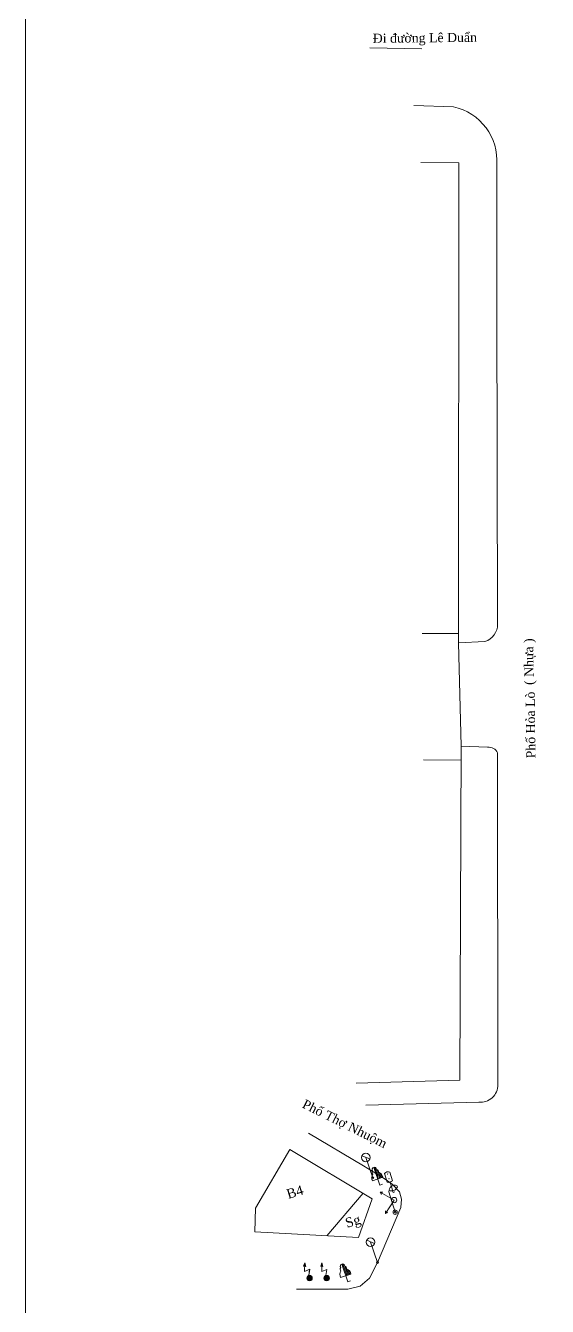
# Model space of a CAD drawing. Header units: millimetres. Extents: x 930469 to 1523124, y -120375 to 411163.
# Drawn here: x 1230200 to 1298636, y 72288 to 240393 of the extents above; entities that cross this region are included whole.
import ezdxf

# ---------------------------------------------------------------- set-up
doc = ezdxf.new("R2010")
doc.units = ezdxf.units.MM
for name, color, linetype, lineweight in [('17', 8, 'Continuous', 0), ('DANCU', 8, 'Continuous', 0), ('DIEN_CAO_THE', 8, 'Continuous', 0), ('DIEN_CHIEU_SANG', 8, 'Continuous', 0), ('GIAOTHONG', 8, 'Continuous', 0), ('KYHIEUCAY', 8, 'Continuous', 0), ('KYHIEUGT', 8, 'Continuous', 0), ('xr', 8, 'Continuous', 0)]:
    doc.layers.add(name, color=color, linetype=linetype, lineweight=lineweight)
doc.styles.add('VNTIME', font='')
doc.styles.get('VNTIME').set_extended_font_data('.VnTime')

# ---------------------------------------------------------------- blocks, each defined once
blk = doc.blocks.new('*O7100')
at = {"layer": '17'}
for p, q in [((0.05, -1.22), (-0.03, 1.23)), ((0.15, -0.37), (0.11, 1.19)), ((0.3, -0.37), (0.27, 0.88)), ((0.43, -0.37), (0.41, 0.4)), ((0.58, -0.36), (0.56, 0.27)), ((-0.69, -0.4), (0.72, -0.36)), ((0.05, -1.22), (0.43, -1.22)), ((0.72, -0.36), (0.71, -0.05))]:
    blk.add_line(p, q, dxfattribs=at)
for points in [[(-0.03, 1.24, 0.497303), (-0.3, 0.86, 0.339551), (-0.41, 0.4, 0.289175), (-0.69, -0.4)], [(-0.03, 1.24, -0.497303), (0.26, 0.88, -0.339551), (0.39, 0.42, -0.289175), (0.72, -0.36)]]:
    blk.add_lwpolyline(points, format="xyb", dxfattribs=at)
blk = doc.blocks.new('*O20102')
at = {"layer": '17'}
for p, q in [((-0.45, 1.58), (0.42, 0.86)), ((0.05, -1.62), (-0.03, 1.2))]:
    blk.add_line(p, q, dxfattribs=at)
for centre, radius in [((-0.03, 1.2), 0.563), ((0.06, -1.61), 0.141)]:
    blk.add_circle(centre, radius, dxfattribs=at)
blk = doc.blocks.new('*O44107')
at = {"layer": '17'}
for p, q in [((0.63, -0.07), (-0.82, 1.45)), ((-0.82, 1.45), (-0.48, 1.36)), ((-0.82, 1.45), (-0.75, 1.11)), ((0.63, -0.07), (-0.97, -1.44)), ((-0.97, -1.44), (-0.87, -1.11)), ((-0.97, -1.44), (-0.64, -1.39))]:
    blk.add_line(p, q, dxfattribs=at)
blk.add_circle((0.63, -0.07), 0.352, dxfattribs=at)
blk = doc.blocks.new('*O33103')
at = {"layer": '17'}
blk.add_line((-0.48, -1.57), (-0.48, 1.24), dxfattribs=at)
for radius in [0.282, 0.141]:
    blk.add_circle((-0.48, -1.56), radius, dxfattribs=at)
for centre, radius, start, end in [((0.31, 1.06), 0.805, 55.6414, 166.197), ((0.59, 1.61), 0.2, 338.1047, 33.4236), ((0.11, 2.06), 0.845, 230.7969, 322.03)]:
    blk.add_arc(centre, radius, start, end, dxfattribs=at)
blk = doc.blocks.new('*O699')
at = {"layer": '17'}
for p, q in [((0.05, -1.22), (-0.03, 1.22)), ((0.15, -0.38), (0.1, 1.19)), ((0.3, -0.38), (0.26, 0.87)), ((0.43, -0.37), (0.41, 0.4)), ((0.58, -0.37), (0.56, 0.26)), ((-0.69, -0.41), (0.72, -0.36)), ((0.05, -1.22), (0.43, -1.22)), ((0.72, -0.36), (0.71, -0.05))]:
    blk.add_line(p, q, dxfattribs=at)
for points in [[(-0.04, 1.23, 0.497303), (-0.31, 0.86, 0.339551), (-0.41, 0.39, 0.289175), (-0.69, -0.41)], [(-0.04, 1.23, -0.497303), (0.25, 0.87, -0.339551), (0.39, 0.42, -0.289175), (0.71, -0.36)]]:
    blk.add_lwpolyline(points, format="xyb", dxfattribs=at)
blk = doc.blocks.new('*O19101')
at = {"layer": '17'}
for p, q in [((-0.45, 1.57), (0.41, 0.86)), ((0.05, -1.62), (-0.04, 1.2))]:
    blk.add_line(p, q, dxfattribs=at)
for centre, radius in [((-0.03, 1.2), 0.563), ((0.05, -1.62), 0.141)]:
    blk.add_circle(centre, radius, dxfattribs=at)
blk = doc.blocks.new('*O36104')
at = {"layer": '17'}
for p, q in [((-0.34, 1.3), (-0.34, 0.11)), ((0.01, 0.01), (0.01, -1.4)), ((0.36, 1.3), (0.36, 0.1)), ((0.01, -1.4), (0.25, -1.4))]:
    blk.add_line(p, q, dxfattribs=at)
for centre in [(0.01, 1.12), (0.01, 0.48)]:
    blk.add_circle(centre, 0.0141, dxfattribs=at)
for centre, radius, start, end in [((0.01, 0.82), 0.594, 53.6974, 126.3329), ((0.01, 0.7), 0.695, 238.8957, 299.8719)]:
    blk.add_arc(centre, radius, start, end, dxfattribs=at)
blk = doc.blocks.new('*O40106')
at = {"layer": '17'}
for p, q in [((-0.35, 0.15), (0, 1.24)), ((-0.35, 0.15), (0, 1.24)), ((-0.35, 0.15), (0, 1.24)), ((-0.35, 0.15), (0.01, 1.23)), ((0.36, 0.22), (-0.35, 0.15)), ((0.36, 0.22), (-0.35, 0.15)), ((0.35, 0.21), (-0.35, 0.15)), ((0, 1.24), (-0.28, 0.83)), ((0, 1.24), (-0.28, 0.83)), ((0, 1.24), (-0.28, 0.83)), ((-0.28, 0.83), (0, 0.74)), ((-0.01, 1.19), (-0.26, 0.83)), ((-0.03, 1.15), (-0.25, 0.82)), ((-0.03, 1.09), (-0.23, 0.81)), ((-0.06, 1.05), (-0.22, 0.8)), ((-0.07, 0.99), (-0.2, 0.8)), ((-0.09, 0.95), (-0.19, 0.79)), ((-0.09, 0.95), (-0.19, 0.79)), ((-0.1, 0.91), (-0.18, 0.79)), ((-0.11, 0.86), (-0.16, 0.79)), ((-0.11, 0.86), (-0.11, 0.77)), ((-0.1, 0.9), (-0.1, 0.76)), ((-0.09, 0.95), (-0.09, 0.76)), ((-0.06, 1.05), (-0.07, 0.75)), ((-0.07, 0.99), (-0.07, 0.76)), ((-0.07, 0.99), (-0.07, 0.76)), ((-0.03, 1.08), (-0.05, 0.75)), ((-0.01, 1.19), (-0.03, 0.74)), ((-0.03, 1.14), (-0.03, 0.75)), ((0, 1.24), (0, 0.74)), ((0, -0.53), (0.36, 0.22)), ((0, -0.53), (0.35, 0.21)), ((0.01, -0.53), (0.36, 0.22))]:
    blk.add_line(p, q, dxfattribs=at)
for radius in [0.352, 0.338, 0.324, 0.31, 0.294, 0.28, 0.266, 0.252, 0.238, 0.224, 0.211, 0.197, 0.183, 0.169, 0.155, 0.144, 0.137, 0.123, 0.109, 0.095, 0.081, 0.072, 0.0579, 0.0438, 0.0297, 0.0157]:
    blk.add_circle((0.01, -0.88), radius, dxfattribs=at)
blk = doc.blocks.new('*O39105')
at = {"layer": '17'}
for p, q in [((-0.35, 0.15), (0, 1.24)), ((-0.35, 0.15), (0, 1.24)), ((-0.35, 0.15), (0, 1.24)), ((-0.35, 0.15), (0.01, 1.23)), ((0.36, 0.22), (-0.35, 0.15)), ((0.36, 0.22), (-0.35, 0.15)), ((0.35, 0.21), (-0.35, 0.15)), ((0, 1.24), (-0.28, 0.83)), ((0, 1.24), (-0.28, 0.83)), ((0, 1.24), (-0.28, 0.83)), ((-0.28, 0.83), (0, 0.74)), ((-0.01, 1.19), (-0.26, 0.83)), ((-0.03, 1.15), (-0.25, 0.82)), ((-0.03, 1.09), (-0.23, 0.81)), ((-0.06, 1.05), (-0.22, 0.8)), ((-0.07, 0.99), (-0.2, 0.8)), ((-0.09, 0.95), (-0.19, 0.79)), ((-0.09, 0.95), (-0.19, 0.79)), ((-0.1, 0.91), (-0.18, 0.79)), ((-0.11, 0.86), (-0.16, 0.79)), ((-0.11, 0.86), (-0.11, 0.77)), ((-0.1, 0.9), (-0.1, 0.76)), ((-0.09, 0.95), (-0.09, 0.76)), ((-0.06, 1.05), (-0.07, 0.75)), ((-0.07, 0.99), (-0.07, 0.76)), ((-0.07, 0.99), (-0.07, 0.76)), ((-0.03, 1.08), (-0.05, 0.75)), ((-0.01, 1.19), (-0.03, 0.74)), ((-0.03, 1.14), (-0.03, 0.75)), ((0, 1.24), (0, 0.74)), ((0, -0.53), (0.36, 0.22)), ((0, -0.53), (0.35, 0.21)), ((0.01, -0.53), (0.36, 0.22))]:
    blk.add_line(p, q, dxfattribs=at)
for radius in [0.352, 0.338, 0.324, 0.31, 0.294, 0.28, 0.266, 0.252, 0.238, 0.224, 0.211, 0.197, 0.183, 0.169, 0.155, 0.144, 0.137, 0.123, 0.109, 0.095, 0.081, 0.072, 0.0579, 0.0438, 0.0297, 0.0157]:
    blk.add_circle((0.01, -0.88), radius, dxfattribs=at)

msp = doc.modelspace()

# ---------------------------------------------------------------- linework, layer by layer
at = {"layer": 'DANCU'}
for p, q in [((1287039, 222404.4), (1282039, 222408.3)), ((1286989.5, 159394.6), (1287039, 222404.4)), ((1282217.9, 160591.1), (1286990.4, 160587.4)), ((1286989.5, 159394.6), (1287333.3, 145805.4)), ((1287333.3, 145805.4), (1287151.6, 101958.4)), ((1282391.6, 144006.5), (1287325.8, 143986.1)), ((1287151.6, 101958.4), (1273536, 101584.8)), ((1274466.9, 87138.7), (1269729.7, 81543.2))]:
    msp.add_line(p, q, dxfattribs=at)
msp.add_lwpolyline([(1273846, 81320.7), (1275670.6, 86420.1), (1264850, 92880.6), (1260334.5, 85198.4), (1260281.2, 82065), (1273846, 81320.7)], dxfattribs=at)
at = {"layer": 'GIAOTHONG'}
for p, q in [((1275360.5, 237494.9), (1282181.1, 237343)), ((1281112.9, 229910), (1286305.6, 229747.7)), ((1291994.6, 222083.5), (1292022.3, 203950.1)), ((1292022.3, 203950.1), (1292105.8, 161842.6)), ((1290451.4, 159538.8), (1286989.5, 159394.6)), ((1290801.9, 145672.1), (1287333.3, 145805.4)), ((1292092.6, 144943.9), (1292143.1, 101395.8)), ((1289625, 99092.1), (1274822.1, 98681.3)), ((1274496.4, 90725), (1267316.2, 95045.6)), ((1277345.4, 88973.6), (1274496.4, 90725)), ((1278269.7, 88347.1), (1277345.4, 88973.6)), ((1279235, 87314.8), (1278269.7, 88347.1)), ((1279515.8, 86365.4), (1279235, 87314.8)), ((1279406.8, 85254.6), (1279515.8, 86365.4)), ((1276354.8, 78052.8), (1279406.8, 85254.6)), ((1275296.6, 76012.7), (1276354.8, 78052.8)), ((1274062.8, 74954.3), (1275296.6, 76012.7)), ((1265748.3, 74535.3), (1272464.8, 74537.3)), ((1272464.8, 74537.3), (1274062.8, 74954.3))]:
    msp.add_line(p, q, dxfattribs=at)
for centre, radius, start, end in [((1284761.7, 222658.1), 7255.7, 355.457813, 77.714423), ((1289678.6, 161839.7), 2427.2, 288.566383, 0.068933), ((1290970.1, 144462.3), 1221.4, 23.223954, 97.916133), ((1289868.9, 101353.6), 2274.6, 263.845607, 1.064244)]:
    msp.add_arc(centre, radius, start, end, dxfattribs=at)
at = {"layer": 'xr', "ltscale": 3}
msp.add_lwpolyline([(1230199.5, 271812.7), (1523124.3, 271812.7), (1523124.3, 11908.6), (1230199.5, 11908.6)], close=True, dxfattribs=at)

# ---------------------------------------------------------------- block references
at = {"layer": '17', "xscale": 1000, "yscale": 1000, "zscale": 1000, "rotation": 17.05515466182323}
for name, p in [('*O44107', (1277915.7, 86125.6)), ('*O20102', (1275831.8, 79586.9))]:
    msp.add_blockref(name, p, dxfattribs=at)
at = {"layer": 'DIEN_CAO_THE', "xscale": 1000, "yscale": 1000, "zscale": 1000, "rotation": 17.05515466182323}
for name, p in [('*O40106', (1267177.6, 76837.7)), ('*O39105', (1269417, 76834.4))]:
    msp.add_blockref(name, p, dxfattribs=at)
at = {"layer": 'DIEN_CHIEU_SANG', "xscale": 1000, "yscale": 1000, "zscale": 1000, "rotation": 17.05515466182323}
msp.add_blockref('*O33103', (1278672.4, 86284.5), dxfattribs=at)
at = {"layer": 'KYHIEUCAY', "xscale": 1000, "yscale": 1000, "zscale": 1000, "rotation": 17.05515466182323}
for name, p in [('*O699', (1276251, 89370)), ('*O7100', (1272063.7, 76663.1))]:
    msp.add_blockref(name, p, dxfattribs=at)
at = {"layer": 'KYHIEUGT', "xscale": 1000, "yscale": 1000, "zscale": 1000, "rotation": 17.05515466182323}
for name, p in [('*O19101', (1275207.3, 90692.1)), ('*O36104', (1278000.1, 88578.2))]:
    msp.add_blockref(name, p, dxfattribs=at)

# ---------------------------------------------------------------- texts
at = {"layer": 'DANCU', "style": 'VNTIME'}
for s, p in [('B4', (1264646.1, 86385.1)), ('Sg', (1272358.2, 82590.2))]:
    msp.add_text(s, height=1250, rotation=17.070294, dxfattribs=at).set_placement(p)
at = {"layer": 'GIAOTHONG', "style": 'VNTIME'}
for s, rotation, p in [('§i ®\xadêng Lª DuÈn', 0.57643, (1275738.9, 238131.1)), ('( Nhùa )', 90.531752, (1296834.4, 153858.3)), ('Phè Háa Lß', 90.531752, (1297066.9, 144223.3)), ('Phè Thî Nhuém', 333.511991, (1266364.1, 98442.5))]:
    msp.add_text(s, height=1200, rotation=rotation, dxfattribs=at).set_placement(p)

doc.saveas('drawing.dxf')
